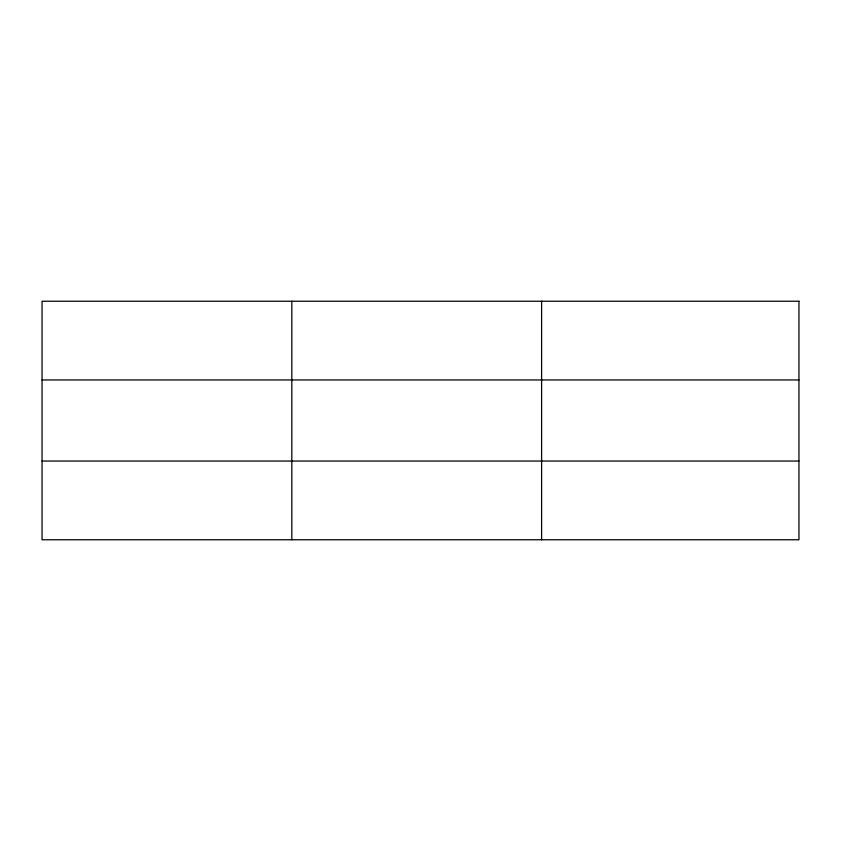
<?xml version="1.0" encoding="UTF-8"?>
<svg xmlns="http://www.w3.org/2000/svg" width="841" height="841" viewBox="0 0 841 841"><rect width="100%" height="100%" fill="white"/><g stroke="black" fill="none" stroke-linecap="round" stroke-linejoin="round"><path stroke-width="1.26" d="M291.827 301.236L291.827 539.764M541.604 301.236L541.604 539.764M42.05 379.953L798.95 379.953M42.05 461.047L798.95 461.047M798.95 301.236L798.95 539.764L42.05 539.764L42.05 301.236L798.95 301.236"/></g></svg>
